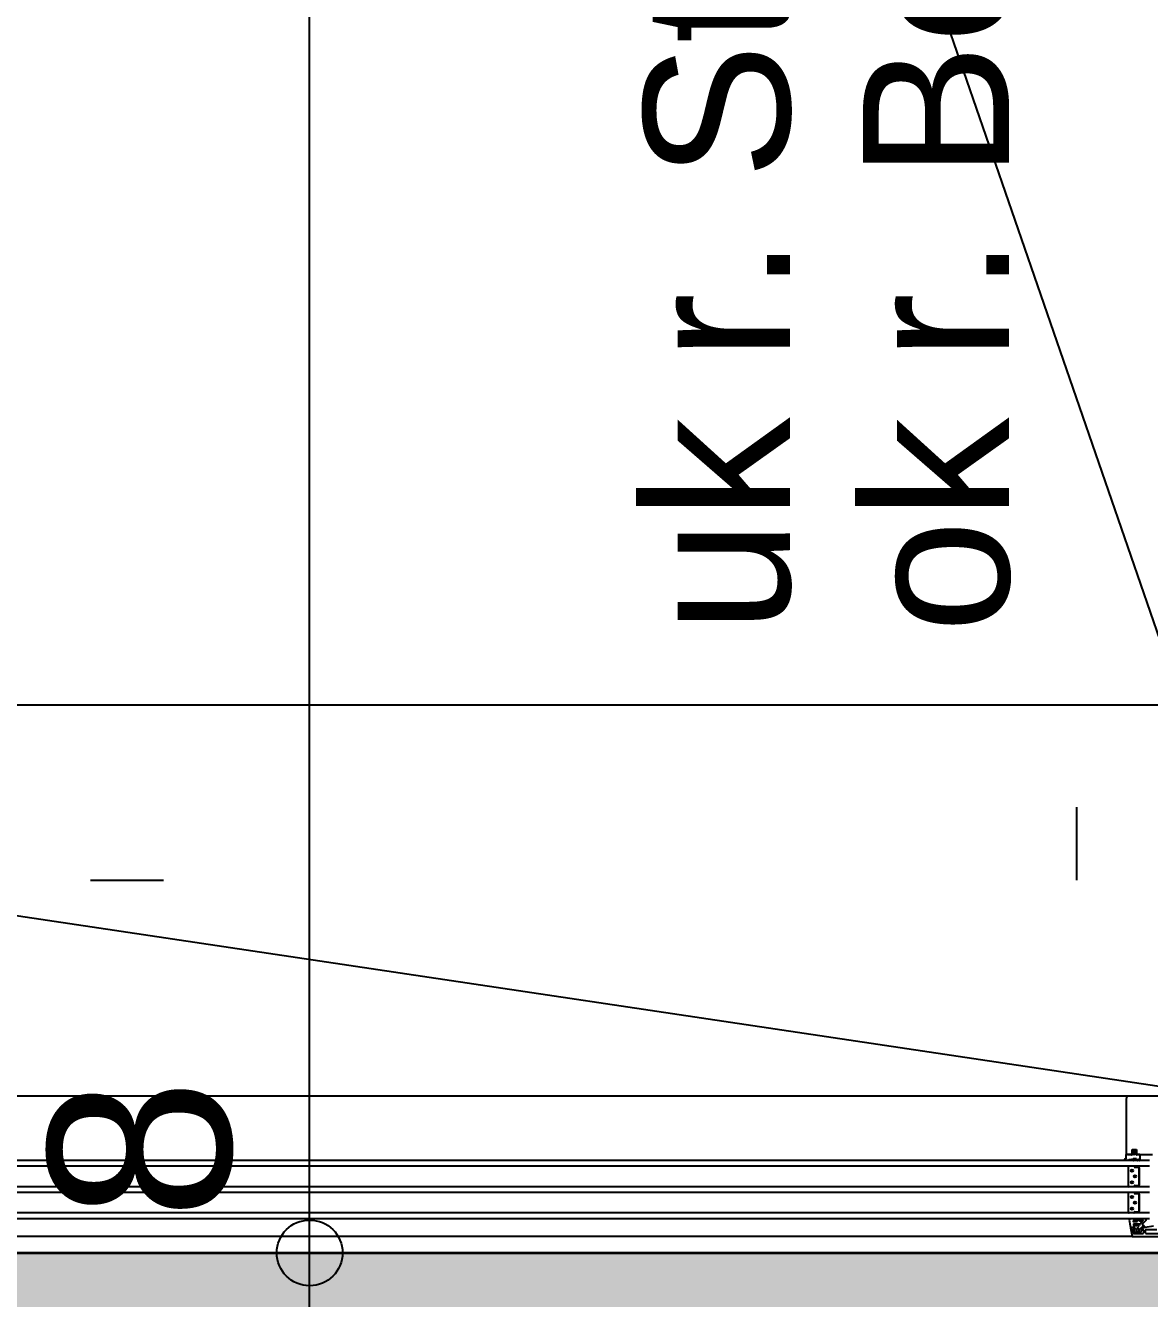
# Model space of a CAD drawing. Header units: centimetres. Extents: x 0.3 to 84.3, y 0.3 to 59.7.
# Drawn here: x 60.771 to 62.309, y 11.661 to 13.404 of the extents above; entities that cross this region are included whole.
import ezdxf

# ---------------------------------------------------------------- set-up
doc = ezdxf.new("R2010")
doc.units = ezdxf.units.CM
for name, pattern in [('AUSGEZOGEN', [0]), ('PHANTOM', [63.5, 31.75, -6.35, 6.35, -6.35, 6.35, -6.35]), ('PUNKT', [6.35, 0, -6.35]), ('VERDECKT', [9.525, 6.35, -3.175])]:
    doc.linetypes.add(name, pattern=pattern)
for name, color, linetype, lineweight in [('Bodenplatte', 7, 'AUSGEZOGEN', 35), ('Decke', 7, 'AUSGEZOGEN', 35), ('Fenster', 7, 'AUSGEZOGEN', 35), ('Oeffnungsrichtung Fenster', 7, 'AUSGEZOGEN', 25), ('Text Koten', 7, 'AUSGEZOGEN', 50), ('Vorhangbrett', 7, 'AUSGEZOGEN', 25), ('Werkplan- Ausfuehrungsmasse', 7, 'AUSGEZOGEN', 25)]:
    doc.layers.add(name, color=color, linetype=linetype, lineweight=lineweight)
doc.styles.add('ARIAL', font='ARIAL.TTF')

msp = doc.modelspace()

# ---------------------------------------------------------------- hatches: boundary and pattern name
at = {"layer": 'Bodenplatte', "linetype": 'AUSGEZOGEN', "lineweight": 25, "true_color": 0xe0ffe0}
msp.add_hatch(color=254, dxfattribs=at).paths.add_polyline_path([(31.66, 16.114), (31.66, 15.954), (47.44, 15.954), (47.44, 11.564), (62.72, 11.564), (62.72, 11.724), (47.6, 11.724), (47.6, 16.114)])

# ---------------------------------------------------------------- linework, layer by layer
at = {"layer": 'Bodenplatte', "color": 92, "linetype": 'VERDECKT', "lineweight": 35, "true_color": 0x00c600}
msp.add_line((47.6, 11.724), (62.72, 11.724), dxfattribs=at)
at = {"layer": 'Decke', "color": 96, "linetype": 'PHANTOM', "lineweight": 35, "true_color": 0x006e00}
msp.add_line((47.6, 11.724), (62.72, 11.724), dxfattribs=at)
at = {"layer": 'Fenster', "color": 7, "linetype": 'AUSGEZOGEN', "lineweight": 25}
for p, q in [((62.2814, 11.9386), (59.8597, 11.9386)), ((62.4054, 11.9386), (62.2814, 11.9386)), ((62.2774, 11.9346), (62.2774, 11.8606)), ((62.3094, 11.8506), (59.8317, 11.8506)), ((62.2765, 11.8519), (62.2756, 11.8522)), ((62.2774, 11.8606), (62.2794, 11.8586)), ((62.2775, 11.8594), (62.2775, 11.8587)), ((62.2788, 11.8591), (62.2784, 11.8596)), ((62.279, 11.8509), (62.2795, 11.8514)), ((62.2794, 11.8586), (62.2854, 11.8586)), ((62.2841, 11.8586), (62.2796, 11.8586)), ((62.2803, 11.8514), (62.2806, 11.8509)), ((62.2817, 11.8509), (62.282, 11.8515)), ((62.2831, 11.8514), (62.2834, 11.8509)), ((62.2844, 11.8509), (62.2847, 11.8514)), ((62.2854, 11.8586), (62.2854, 11.8656)), ((62.2854, 11.8656), (62.2916, 11.8656)), ((62.2855, 11.8625), (62.2855, 11.8618)), ((62.2855, 11.8586), (62.2855, 11.8586)), ((62.2857, 11.8517), (62.2867, 11.8509)), ((62.2862, 11.8617), (62.2863, 11.8618)), ((62.2873, 11.862), (62.2873, 11.8598)), ((62.2876, 11.853), (62.2906, 11.853)), ((62.2887, 11.8644), (62.2883, 11.8644)), ((62.2907, 11.852), (62.2886, 11.8522)), ((62.2897, 11.8598), (62.2897, 11.862)), ((62.2907, 11.8618), (62.2908, 11.8617)), ((62.2915, 11.8619), (62.2915, 11.8625)), ((62.2915, 11.8586), (62.2915, 11.8586)), ((62.2915, 11.8525), (62.2927, 11.8509)), ((62.2916, 11.8656), (62.2916, 11.8586)), ((62.2916, 11.8586), (62.3134, 11.8586)), ((62.2959, 11.8586), (62.2929, 11.8586)), ((62.2937, 11.8509), (62.294, 11.8515)), ((62.2951, 11.8514), (62.2954, 11.8509)), ((62.2965, 11.8511), (62.2965, 11.858)), ((62.3094, 11.8426), (59.8317, 11.8426)), ((62.2805, 11.8154), (62.2805, 11.8418)), ((62.2886, 11.8414), (62.2886, 11.8414)), ((62.2886, 11.8414), (62.2942, 11.8414)), ((62.2942, 11.841), (62.2892, 11.841)), ((62.295, 11.8169), (62.295, 11.8402)), ((62.2954, 11.8402), (62.2954, 11.8169)), ((62.2942, 11.8158), (62.2886, 11.8158)), ((62.2886, 11.8158), (62.2886, 11.8158)), ((62.2892, 11.8162), (62.2942, 11.8162)), ((62.3094, 11.8146), (59.8317, 11.8146)), ((62.3094, 11.8066), (59.8317, 11.8066)), ((62.2805, 11.7794), (62.2805, 11.8058)), ((62.2886, 11.8054), (62.2886, 11.8054)), ((62.2886, 11.8054), (62.2942, 11.8054)), ((62.2942, 11.805), (62.2892, 11.805)), ((62.295, 11.7809), (62.295, 11.8042)), ((62.2954, 11.8042), (62.2954, 11.7809)), ((62.2886, 11.7798), (62.2886, 11.7798)), ((62.2892, 11.7802), (62.2942, 11.7802)), ((62.3094, 11.7786), (59.8317, 11.7786)), ((62.3094, 11.7706), (59.8317, 11.7706)), ((62.2903, 11.7706), (62.2826, 11.7706)), ((62.292, 11.7666), (62.2874, 11.7666)), ((62.2883, 11.7636), (62.2966, 11.7636)), ((62.2942, 11.7798), (62.2886, 11.7798)), ((62.2901, 11.7683), (62.2922, 11.7679)), ((62.2984, 11.7657), (62.2966, 11.7636)), ((62.3039, 11.7706), (62.2976, 11.7706)), ((62.2978, 11.7686), (62.2998, 11.7688)), ((62.2984, 11.7657), (62.2981, 11.766)), ((62.2858, 11.7466), (59.8553, 11.7466)), ((62.2834, 11.7581), (62.2854, 11.7469)), ((62.2882, 11.7586), (62.2838, 11.7586)), ((62.2838, 11.7586), (62.2881, 11.7586)), ((62.2858, 11.7466), (62.343, 11.7466)), ((62.2871, 11.751), (62.2863, 11.7557)), ((62.2867, 11.7562), (62.289, 11.7562)), ((62.2938, 11.7608), (62.2876, 11.7608)), ((62.2881, 11.7586), (62.2886, 11.7586)), ((62.3, 11.7502), (62.2881, 11.7502)), ((62.2882, 11.7542), (62.2898, 11.7525)), ((62.2891, 11.7553), (62.2884, 11.7552)), ((62.2892, 11.7578), (62.2886, 11.7584)), ((62.2893, 11.7579), (62.2895, 11.7561)), ((62.2894, 11.7566), (62.2894, 11.7574)), ((62.2969, 11.7525), (62.2986, 11.7542)), ((62.2972, 11.7561), (62.2974, 11.7579)), ((62.2974, 11.7574), (62.2974, 11.7566)), ((62.2982, 11.7584), (62.2976, 11.7578)), ((62.2983, 11.7552), (62.2977, 11.7553)), ((62.2978, 11.7562), (62.3, 11.7562)), ((62.2981, 11.7586), (62.3017, 11.7586)), ((62.3028, 11.7586), (62.2986, 11.7586)), ((62.3017, 11.761), (62.3008, 11.761)), ((62.301, 11.7552), (62.301, 11.7512)), ((62.3023, 11.7592), (62.3023, 11.7604)), ((62.3146, 11.7606), (62.3032, 11.7586)), ((62.3038, 11.7512), (62.3038, 11.7552)), ((62.3048, 11.7562), (62.3193, 11.7562)), ((62.3357, 11.7502), (62.3048, 11.7502)), ((59.8143, 11.724), (62.3258, 11.724))]:
    msp.add_line(p, q, dxfattribs=at)
for centre in [(62.2853, 11.8364), (62.2853, 11.8207), (62.2894, 11.8286), (62.2853, 11.8004), (62.2853, 11.7847), (62.2894, 11.7926)]:
    msp.add_circle(centre, 0.0016, dxfattribs=at)
for centre, radius, start, end in [((62.2814, 11.9346), 0.004, 90, 180), ((62.2755, 11.8514), 0.000796, 77.6952, 259.2013), ((62.2766, 11.8522), 0.0004, 256.8507, 355.8066), ((60.1342, 12.0093), 2.1486, 355.8066, 355.9795), ((62.278, 11.8594), 0.000493, 26.9484, 180.5993), ((62.2783, 11.8516), 0.001, 270, 315), ((62.2796, 11.8596), 0.001, 210, 270), ((62.2799, 11.8509), 0.0006, 45, 122.7732), ((62.2812, 11.8512), 0.0006, 213.0594, 334.5015), ((62.2825, 11.8513), 0.0006, 15, 156.6822), ((62.2839, 11.8512), 0.0006, 214.6019, 328.9062), ((62.2841, 11.8576), 0.001, 45.6222, 90), ((62.2853, 11.8513), 0.0006, 40, 165), ((62.2851, 11.8586), 0.0004, 225.5795, 359.9842), ((62.2882, 11.8614), 0.00294, 89.2898, 158.1198), ((62.2859, 11.8618), 0.00036, 184.3297, 332.7286), ((62.3766, 11.8302), 0.0954, 160.6835, 162.67), ((62.2864, 11.8618), 0.000145, 336.5575, 162.6931), ((62.2873, 11.8516), 0.001, 228.0586, 270), ((62.2876, 11.8524), 0.000586, 86.9971, 309.5461), ((62.2885, 11.862), 0.0012, 0.6557, 179.6529), ((62.2885, 11.8598), 0.0012, 179.9637, 359.7271), ((62.2885, 11.8513), 0.000894, 84.0942, 132.1156), ((62.2888, 11.8614), 0.00297, 22.2322, 90.5498), ((62.2906, 11.8618), 0.000145, 17.3069, 203.4425), ((62.1295, 11.8062), 0.1703, 17.9309, 19.0452), ((62.2906, 11.852), 0.001, 30, 90), ((62.2907, 11.8513), 0.0007, 270.3692, 85.3692), ((62.2911, 11.8619), 0.000366, 208.0835, 3.0801), ((62.2919, 11.8586), 0.0004, 180.1248, 314.358), ((62.2929, 11.8576), 0.001, 90, 134.3778), ((62.2932, 11.8512), 0.0006, 213.0594, 334.5015), ((62.2945, 11.8513), 0.0006, 15, 156.6822), ((62.2959, 11.8512), 0.000601, 214.369, 351.8082), ((62.2959, 11.858), 0.0006, 0, 90), ((62.2813, 11.8418), 0.00078, 90, 180), ((62.2877, 11.8418), 0.00078, 0, 90), ((62.2892, 11.8418), 0.00078, 180, 270), ((62.2892, 11.8418), 0.00078, 214.8638, 270), ((62.2942, 11.8402), 0.00114, 0, 90), ((62.2942, 11.8402), 0.00078, 0, 90), ((62.2942, 11.8402), 0.00078, 0, 90), ((62.2813, 11.8154), 0.00078, 180, 270), ((62.2877, 11.8154), 0.00078, 270, 0), ((62.2892, 11.8154), 0.00078, 90, 180), ((62.2892, 11.8154), 0.00078, 90, 145.1362), ((62.2942, 11.8169), 0.00078, 270, 0), ((62.2942, 11.8169), 0.00114, 270, 0), ((62.2942, 11.8169), 0.00078, 270, 0), ((62.2813, 11.8058), 0.00078, 90, 180), ((62.2877, 11.8058), 0.00078, 0, 90), ((62.2892, 11.8058), 0.00078, 180, 270), ((62.2892, 11.8058), 0.00078, 214.8638, 270), ((62.2942, 11.8042), 0.00114, 0, 90), ((62.2942, 11.8042), 0.00078, 0, 90), ((62.2942, 11.8042), 0.00078, 0, 90), ((62.2892, 11.7794), 0.00078, 90, 180), ((62.2892, 11.7794), 0.00078, 90, 145.1362), ((62.2942, 11.7809), 0.00078, 270, 0), ((62.2942, 11.7809), 0.00114, 270, 0), ((62.2942, 11.7809), 0.00078, 270, 0), ((62.2813, 11.7794), 0.00078, 180, 270), ((62.2836, 11.7688), 0.00204, 118.9177, 183.2822), ((70.9254, 13.288), 8.7763, 189.96883, 190.03203), ((62.2874, 11.7672), 0.0006, 100.4252, 270), ((62.29, 11.7613), 0.00706, 88.997, 112.4325), ((62.2883, 11.7626), 0.001, 90, 189.4962), ((62.3232, 11.7685), 0.0364, 189.4962, 195.6845), ((62.2877, 11.7794), 0.00078, 270, 0), ((62.2834, 11.75), 0.0217, 47.3043, 71.5725), ((62.292, 11.7673), 0.000666, 266.3333, 73.3227), ((62.3297, 11.7378), 0.042, 142.034, 145.7301), ((62.2977, 11.7696), 0.000988, 96.6753, 278.9318), ((62.3297, 11.7378), 0.042, 134.4527, 138.2667), ((62.3008, 11.7624), 0.0014, 143.9388, 270), ((62.332, 11.7397), 0.04, 133.1193, 143.9388), ((62.2999, 11.7682), 0.0006, 314.4527, 94.4011), ((62.304, 11.7696), 0.000975, 312.133, 91.7135), ((62.2839, 11.7593), 0.000648, 189.8832, 266.5068), ((62.2838, 11.7582), 0.0004, 90, 190), ((62.2858, 11.747), 0.0004, 190, 270), ((62.2867, 11.7558), 0.0004, 90, 190), ((62.2881, 11.7512), 0.001, 190, 270), ((62.2886, 11.7546), 0.0006, 105, 225), ((62.2882, 11.758), 0.0006, 45, 90), ((62.2885, 11.7578), 0.000846, 9.214, 80.1405), ((62.289, 11.7566), 0.0004, 270, 0), ((62.2887, 11.7561), 0.00083, 294.794, 3.7652), ((62.2888, 11.7574), 0.0006, 0, 45), ((62.2934, 11.7561), 0.00503, 225, 315), ((62.2921, 11.7542), 0.0008, 169.1169, 236.1493), ((62.3306, 11.7468), 0.04, 165.3719, 169.1169), ((62.2934, 11.7561), 0.00303, 236.1493, 303.8507), ((62.2934, 11.7565), 0.0015, 14.6281, 165.3719), ((62.2938, 11.7622), 0.0014, 270, 325.7301), ((62.2561, 11.7468), 0.04, 10.8831, 14.6281), ((62.2946, 11.7542), 0.0008, 303.8507, 10.8831), ((62.298, 11.7561), 0.00083, 176.2348, 245.206), ((62.2983, 11.7578), 0.000846, 99.8595, 170.786), ((62.298, 11.7574), 0.0006, 135, 180), ((62.2978, 11.7566), 0.0004, 180, 270), ((62.2986, 11.758), 0.0006, 90, 135), ((62.2982, 11.7546), 0.0006, 315, 75), ((62.3, 11.7552), 0.001, 0, 90), ((62.3, 11.7512), 0.001, 270, 0), ((62.3017, 11.7604), 0.0006, 0, 90), ((62.3017, 11.7592), 0.0006, 270, 0), ((62.3028, 11.7606), 0.002, 270, 280), ((62.3048, 11.7552), 0.001, 90, 180), ((62.3048, 11.7512), 0.001, 180, 270)]:
    msp.add_arc(centre, radius, start, end, dxfattribs=at)
at = {"layer": 'Oeffnungsrichtung Fenster', "color": 7, "linetype": 'AUSGEZOGEN', "lineweight": 25}
msp.add_line((61.9134, 13.7507), (62.5054, 12.0346), dxfattribs=at)
at = {"layer": 'Oeffnungsrichtung Fenster', "color": 7, "linetype": 'VERDECKT', "lineweight": 25}
msp.add_line((62.4094, 11.9386), (59.7611, 12.3342), dxfattribs=at)
at = {"layer": 'Vorhangbrett', "color": 191, "linetype": 'PUNKT', "lineweight": 25, "true_color": 0xbe96ea}
for p, q in [((62.21, 12.234), (62.21, 16.418)), ((47.96, 12.234), (62.21, 12.234))]:
    msp.add_line(p, q, dxfattribs=at)
at = {"layer": 'Werkplan- Ausfuehrungsmasse', "color": 7, "linetype": 'AUSGEZOGEN', "lineweight": 25}
for p, q in [((56.8, 12.474), (62.72, 12.474)), ((61.16, 11.724), (61.01, 11.724)), ((61.16, 11.724), (61.31, 11.724)), ((61.16, 11.724), (61.16, 11.724)), ((61.16, 11.564), (61.16, 11.724))]:
    msp.add_line(p, q, dxfattribs=at)
msp.add_lwpolyline([(61.16, 11.724), (61.16, 13.9348), (61.16, 13.9348), (61.16, 15.7069), (61.16, 15.7069), (61.16, 15.818)], dxfattribs=at)
msp.add_circle((61.16, 11.724), 0.045, dxfattribs=at)

# ---------------------------------------------------------------- texts
at = {"layer": 'Text Koten', "color": 7, "linetype": 'AUSGEZOGEN', "lineweight": 35, "char_height": 0.2, "width": 0.1, "attachment_point": 7, "rotation": 90, "style": 'ARIAL'}
for s, insert in [('uk\\~r.\\~St.\\~\\~:\\~uk\\~r.\\~De.', (61.82, 12.5723)), ('ok\\~r.\\~Bo.\\~:\\~+11.49', (62.12, 12.5723))]:
    msp.add_mtext(s, dxfattribs=dict(at, insert=insert))
at = {"layer": 'Werkplan- Ausfuehrungsmasse', "color": 7, "linetype": 'AUSGEZOGEN', "lineweight": 50, "insert": (61.0557, 11.769), "char_height": 0.25, "width": 0.125, "attachment_point": 7, "rotation": 90, "style": 'ARIAL'}
msp.add_mtext('8', dxfattribs=at)

doc.saveas('drawing.dxf')
